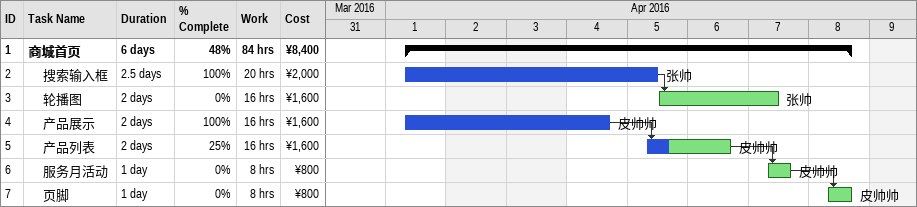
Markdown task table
| ID | Level | Task | Duration | Start | Finish | Predecessors | Resources | % complete | Work (h) | Cost (¥) |
|---|---|---|---|---|---|---|---|---|---|---|
| 1 | 1 | **商城首页** | 6d | 2016-04-01 | 2016-04-08 |  |  | 48 | 84 | 8400 |
| 2 | 2 | 搜索输入框 | 2.5d | 2016-04-01 | 2016-04-05 |  | 张帅 | 100 | 20 | 2000 |
| 3 | 2 | 轮播图 | 2d | 2016-04-05 | 2016-04-07 | 2 | 张帅 | 0 | 16 | 1600 |
| 4 | 2 | 产品展示 | 2d | 2016-04-01 | 2016-04-04 |  | 皮帅帅 | 100 | 16 | 1600 |
| 5 | 2 | 产品列表 | 2d | 2016-04-05 | 2016-04-06 | 4 | 皮帅帅 | 25 | 16 | 1600 |
| 6 | 2 | 服务月活动 | 1d | 2016-04-07 | 2016-04-07 | 5 | 皮帅帅 | 0 | 8 | 800 |
| 7 | 2 | 页脚 | 1d | 2016-04-08 | 2016-04-08 | 6 | 皮帅帅 | 0 | 8 | 800 |
